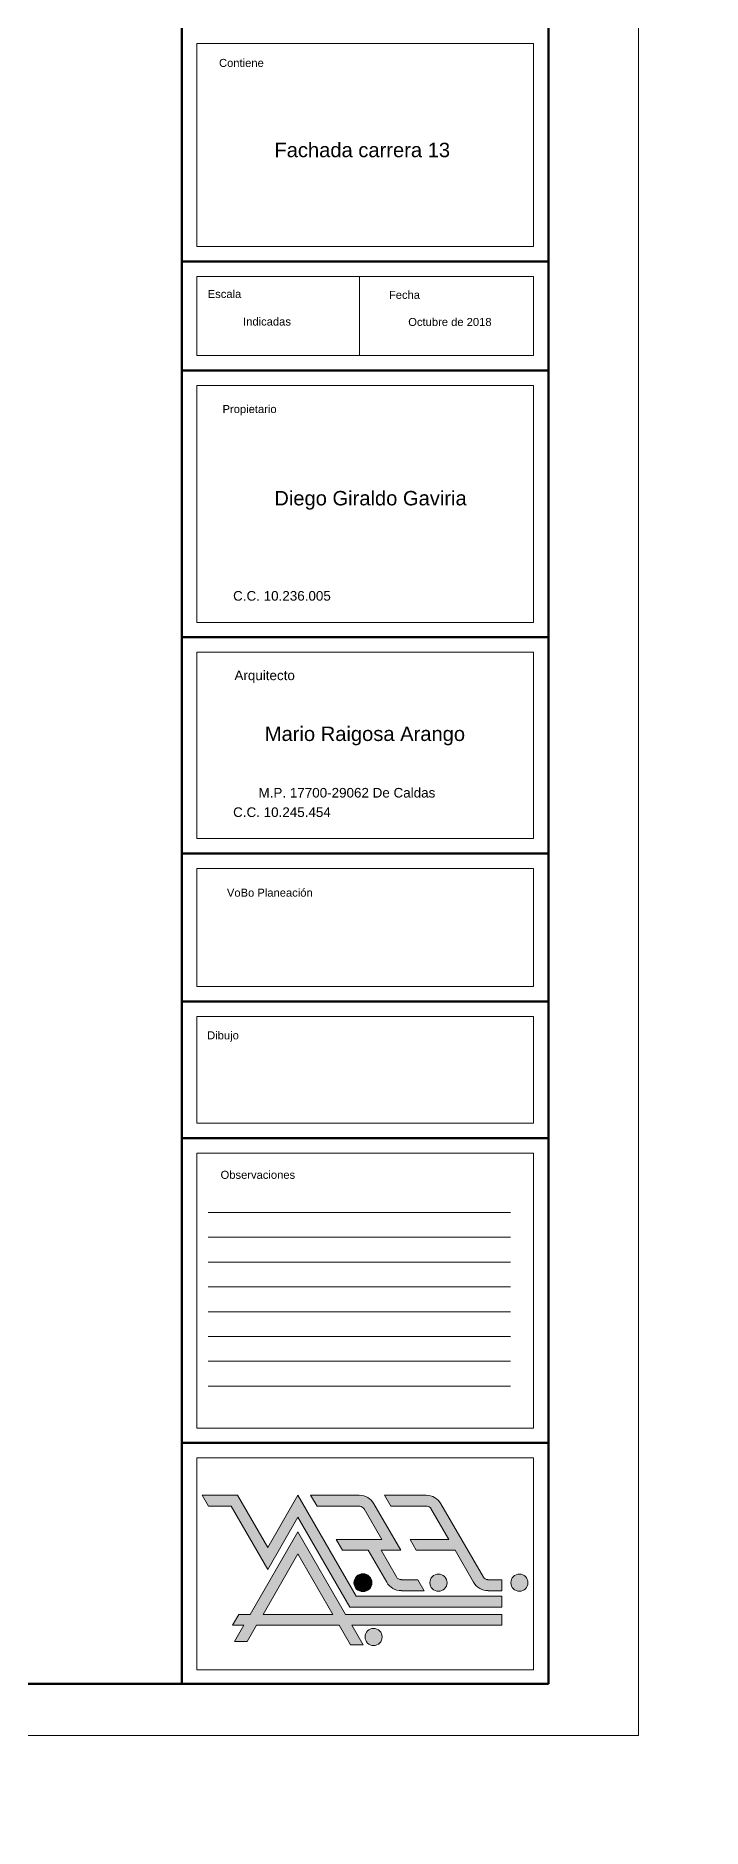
# Model space of a CAD drawing. Header units: inches. Extents: x 2908 to 3459, y -3172 to -55.
# Drawn here: x 3301.66 to 3308.35, y -313.32 to -295.32 of the extents above; entities that cross this region are included whole.
import ezdxf
from ezdxf.enums import TextEntityAlignment as Align

# ---------------------------------------------------------------- set-up
doc = ezdxf.new("R2010")
doc.units = ezdxf.units.IN
doc.header["$MEASUREMENT"] = 0
for name, color, linetype, lineweight in [('COTA', 1, 'Continuous', 9), ('linea de cotas', 7, 'Continuous', 5), ('logo 2', 1, 'Continuous', 0), ('Líneas Márgen', 7, 'Continuous', 9), ('Márgen', 7, 'Continuous', 80)]:
    doc.layers.add(name, color=color, linetype=linetype, lineweight=lineweight)
doc.styles.add('Villanueva', font='swissek.ttf')

msp = doc.modelspace()

# ---------------------------------------------------------------- hatches: boundary and pattern name
at = {"layer": 'logo 2'}
h = msp.add_hatch(color=256, dxfattribs=at)
h.paths.add_polyline_path([(3304.291, -310.198), (3304.812, -311.1), (3306.34, -311.1), (3306.34, -310.989), (3304.876, -310.989), (3304.291, -309.977), (3303.988, -310.501), (3303.685, -309.977), (3303.33, -309.977), (3303.394, -310.088), (3303.622, -310.088), (3303.988, -310.723)])
h.paths.add_polyline_path([(3304.907, -309.977), (3304.419, -309.977), (3304.483, -310.088), (3304.913, -310.088, -0.212841), (3304.956, -310.112), (3305.133, -310.42), (3304.675, -310.42), (3304.738, -310.53), (3304.998, -310.53), (3305.183, -310.851, 0.267949), (3305.33, -310.936), (3305.559, -310.936), (3305.495, -310.825), (3305.333, -310.825, -0.018985), (3305.328, -310.825), (3305.328, -310.825, -0.267949), (3305.278, -310.793), (3305.126, -310.53), (3305.325, -310.53), (3305.055, -310.062, 0.267949)])
h.paths.add_polyline_path([(3305.788, -310.855, 1), (3305.616, -310.855, 1)], flags=17)
h.paths.add_polyline_path([(3305.727, -310.062, 0.267949), (3305.579, -309.977), (3305.161, -309.977), (3305.225, -310.088), (3305.589, -310.088, -0.178902), (3305.626, -310.109), (3305.805, -310.42), (3305.417, -310.42), (3305.48, -310.53), (3305.869, -310.53), (3306.054, -310.851, 0.267949), (3306.202, -310.936), (3306.34, -310.936), (3306.34, -310.825), (3306.196, -310.825, -0.221169), (3306.153, -310.8)])
h.paths.add_polyline_path([(3306.429, -310.855, 1), (3306.601, -310.855, 1)])
h = msp.add_hatch(color=256, dxfattribs=at)
h.paths.add_polyline_path([(3304.291, -310.344), (3303.813, -311.173), (3303.698, -311.173), (3303.634, -311.283), (3303.749, -311.283), (3303.656, -311.445), (3303.783, -311.445), (3303.877, -311.283), (3304.706, -311.283), (3304.819, -311.48), (3304.947, -311.48), (3304.833, -311.283), (3306.34, -311.283), (3306.34, -311.173), (3304.769, -311.173)])
h.paths.add_polyline_path([(3304.291, -310.566), (3303.941, -311.173), (3304.642, -311.173)], flags=16)
h.paths.add_polyline_path([(3305.137, -311.4, 1), (3304.965, -311.4, 1)])
msp.add_hatch(color=256, dxfattribs=at).paths.add_polyline_path([(3304.854, -310.855, 1), (3305.034, -310.855, 1)])

# ---------------------------------------------------------------- linework, layer by layer
at = {"layer": 'COTA'}
msp.add_lwpolyline([(3272.711, -312.389), (3272.711, -287.389), (3307.711, -287.389), (3307.711, -312.389), (3272.711, -312.389)], close=True, dxfattribs=at)
at = {"layer": 'logo 2'}
for p, q in [((3303.33, -309.977), (3303.394, -310.088)), ((3303.33, -309.977), (3303.685, -309.977)), ((3303.394, -310.088), (3303.622, -310.088)), ((3303.622, -310.088), (3303.988, -310.723)), ((3303.685, -309.977), (3303.988, -310.501)), ((3304.291, -309.977), (3303.988, -310.501)), ((3304.291, -309.977), (3303.988, -310.501)), ((3304.291, -309.977), (3304.876, -310.989)), ((3304.419, -309.977), (3304.907, -309.977)), ((3304.419, -309.977), (3304.483, -310.088)), ((3304.483, -310.088), (3304.913, -310.088)), ((3305.055, -310.062), (3305.325, -310.53)), ((3305.161, -309.977), (3305.579, -309.977)), ((3305.161, -309.977), (3305.225, -310.088)), ((3305.225, -310.088), (3305.589, -310.088)), ((3305.727, -310.062), (3306.153, -310.8)), ((3304.291, -310.198), (3303.988, -310.723)), ((3304.291, -310.198), (3304.812, -311.1)), ((3304.956, -310.112), (3305.133, -310.42)), ((3305.626, -310.109), (3305.805, -310.42)), ((3304.291, -310.344), (3303.813, -311.173)), ((3304.291, -310.344), (3304.769, -311.173)), ((3304.675, -310.42), (3305.133, -310.42)), ((3304.675, -310.42), (3304.738, -310.53)), ((3305.417, -310.42), (3305.805, -310.42)), ((3305.417, -310.42), (3305.48, -310.53)), ((3304.291, -310.566), (3303.941, -311.173)), ((3304.291, -310.566), (3304.642, -311.173)), ((3304.738, -310.53), (3304.998, -310.53)), ((3304.998, -310.53), (3305.183, -310.851)), ((3305.126, -310.53), (3305.28, -310.797)), ((3305.126, -310.53), (3305.325, -310.53)), ((3305.48, -310.53), (3305.869, -310.53)), ((3305.869, -310.53), (3306.054, -310.851)), ((3304.876, -310.989), (3306.34, -310.989)), ((3305.328, -310.825), (3305.495, -310.825)), ((3305.33, -310.936), (3305.559, -310.936)), ((3305.495, -310.825), (3305.559, -310.936)), ((3306.196, -310.825), (3306.34, -310.825)), ((3306.202, -310.936), (3306.34, -310.936)), ((3306.34, -310.936), (3306.34, -310.825)), ((3306.34, -311.1), (3306.34, -310.989)), ((3304.812, -311.1), (3306.34, -311.1)), ((3303.698, -311.173), (3303.634, -311.283)), ((3303.634, -311.283), (3303.738, -311.283)), ((3303.634, -311.283), (3303.749, -311.283)), ((3303.749, -311.283), (3303.656, -311.445)), ((3303.698, -311.173), (3303.813, -311.173)), ((3303.877, -311.283), (3303.783, -311.445)), ((3303.877, -311.283), (3304.706, -311.283)), ((3303.92, -311.283), (3304.662, -311.283)), ((3303.92, -311.283), (3304.662, -311.283)), ((3303.941, -311.173), (3304.642, -311.173)), ((3304.706, -311.283), (3304.819, -311.48)), ((3304.769, -311.173), (3306.34, -311.173)), ((3304.833, -311.283), (3306.34, -311.283)), ((3304.833, -311.283), (3304.947, -311.48)), ((3306.34, -311.283), (3306.34, -311.173)), ((3303.783, -311.445), (3303.656, -311.445)), ((3304.947, -311.48), (3304.819, -311.48))]:
    msp.add_line(p, q, dxfattribs=at)
for centre, radius in [((3304.944, -310.855), 0.0899), ((3305.702, -310.855), 0.0861), ((3306.515, -310.855), 0.0861), ((3305.051, -311.4), 0.0861)]:
    msp.add_circle(centre, radius, dxfattribs=at)
for centre, radius, start, end in [((3304.907, -310.147), 0.17, 30, 90), ((3304.907, -310.147), 0.0599, 35.9688, 84.0312), ((3305.579, -310.147), 0.17, 30, 90), ((3305.579, -310.147), 0.0605, 39.714, 80.286), ((3305.33, -310.765), 0.0596, 212.0895, 267.9105), ((3306.202, -310.765), 0.0598, 215.0574, 264.9426), ((3305.33, -310.765), 0.17, 210, 270), ((3305.33, -310.765), 0.0596, 267.8248, 272.1752), ((3306.202, -310.765), 0.17, 210, 270)]:
    msp.add_arc(centre, radius, start, end, dxfattribs=at)
at = {"layer": 'Líneas Márgen'}
for p, q in [((3303.275, -297.438), (3303.275, -295.398)), ((3306.656, -295.398), (3303.275, -295.398)), ((3306.656, -297.438), (3306.656, -295.398)), ((3306.656, -297.438), (3303.275, -297.438)), ((3303.275, -298.533), (3303.275, -297.738)), ((3306.656, -297.738), (3303.275, -297.738)), ((3304.908, -297.738), (3304.908, -298.533)), ((3306.656, -298.533), (3306.656, -297.738)), ((3306.656, -298.533), (3303.275, -298.533)), ((3303.275, -301.212), (3303.275, -298.833)), ((3306.656, -298.833), (3303.275, -298.833)), ((3306.656, -301.212), (3306.656, -298.833)), ((3306.656, -301.212), (3303.275, -301.212)), ((3303.275, -303.384), (3303.275, -301.512)), ((3306.656, -301.512), (3303.275, -301.512)), ((3306.656, -303.384), (3306.656, -301.512)), ((3306.656, -303.384), (3303.275, -303.384)), ((3303.275, -304.87), (3303.275, -303.684)), ((3306.656, -303.684), (3303.275, -303.684)), ((3306.656, -304.87), (3306.656, -303.684)), ((3306.656, -304.87), (3303.275, -304.87)), ((3303.275, -306.242), (3303.275, -305.17)), ((3306.656, -305.17), (3303.275, -305.17)), ((3306.656, -306.242), (3306.656, -305.17)), ((3306.656, -306.242), (3303.275, -306.242)), ((3303.275, -309.302), (3303.275, -306.542)), ((3306.656, -306.542), (3303.275, -306.542)), ((3306.656, -309.302), (3306.656, -306.542)), ((3306.427, -307.138), (3303.39, -307.138)), ((3306.427, -307.387), (3303.39, -307.387)), ((3306.427, -307.636), (3303.39, -307.636)), ((3306.427, -307.885), (3303.39, -307.885)), ((3306.427, -308.134), (3303.39, -308.134)), ((3306.427, -308.383), (3303.39, -308.383)), ((3306.427, -308.632), (3303.39, -308.632)), ((3306.427, -308.881), (3303.39, -308.881)), ((3306.656, -309.302), (3303.275, -309.302)), ((3303.275, -311.729), (3303.275, -309.602)), ((3306.656, -309.602), (3303.275, -309.602)), ((3306.656, -311.729), (3306.656, -309.602)), ((3303.275, -311.729), (3306.656, -311.729))]:
    msp.add_line(p, q, dxfattribs=at)
at = {"layer": 'Márgen'}
for p, q in [((3303.125, -311.869), (3303.125, -288.466)), ((3306.806, -311.869), (3306.806, -288.466)), ((3306.806, -297.588), (3303.125, -297.588)), ((3306.806, -298.683), (3303.125, -298.683)), ((3306.806, -298.683), (3303.125, -298.683)), ((3306.806, -301.362), (3303.125, -301.362)), ((3306.806, -303.534), (3303.125, -303.534)), ((3306.806, -305.02), (3303.125, -305.02)), ((3306.806, -306.392), (3303.125, -306.392)), ((3306.806, -309.452), (3303.125, -309.452)), ((3306.806, -311.869), (3273.332, -311.869))]:
    msp.add_line(p, q, dxfattribs=at)

# ---------------------------------------------------------------- texts
at = {"layer": 'linea de cotas', "style": 'Villanueva'}
for s, height, p in [('Contiene', 0.0804, (3303.724, -295.593)), ('Fachada carrera 13', 0.14466, (3304.937, -296.466)), ('Escala', 0.0804, (3303.554, -297.913)), ('Fecha', 0.0804, (3305.361, -297.922)), ('Indicadas', 0.0804, (3303.981, -298.19)), ('Octubre de 2018', 0.08036, (3305.817, -298.194)), ('Propietario', 0.08036, (3303.806, -299.08)), ('Diego Giraldo Gaviria', 0.14466, (3305.02, -299.983)), ('C.C. 10.236.005', 0.09644, (3304.131, -300.946)), ('Arquitecto ', 0.09644, (3303.976, -301.756)), ('Mario Raigosa Arango', 0.14466, (3304.964, -302.349)), ('M.P. 17700-29062 De Caldas', 0.09644, (3304.783, -302.921)), ('C.C. 10.245.454', 0.09644, (3304.131, -303.118)), ('VoBo Planeación', 0.08036, (3304.009, -303.924)), ('Dibujo', 0.0804, (3303.539, -305.369)), ('Observaciones', 0.08036, (3303.889, -306.758))]:
    msp.add_text(s, height=height, dxfattribs=at).set_placement(p, align=Align.MIDDLE)

doc.saveas('drawing.dxf')
